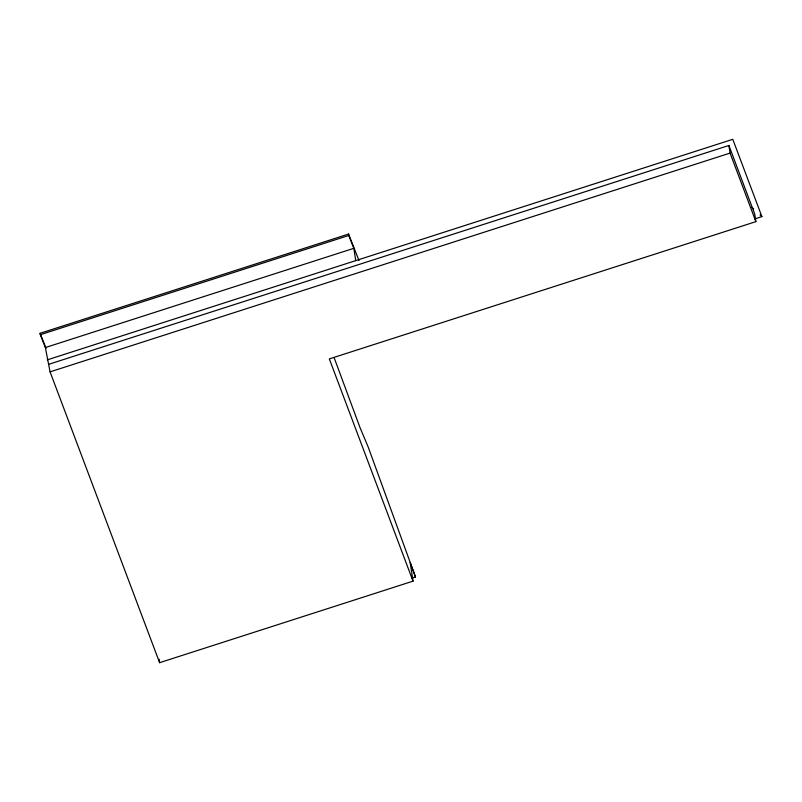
<?xml version="1.0" encoding="UTF-8"?>
<svg xmlns="http://www.w3.org/2000/svg" width="802" height="802" viewBox="0 0 802 802"><rect width="100%" height="100%" fill="white"/><g stroke="black" fill="none" stroke-linecap="round" stroke-linejoin="round"><path stroke-width="1.2" d="M411.917 578.122L415.486 576.979L410.173 562.463L413.03 581.149L159.608 662.683L50.075 371.867L45.373 347.557L40.321 334.715L40.1 333.291L348.559 234.054L358.995 260.54M40.321 334.715L348.78 235.477L348.559 234.054M45.373 347.557L353.832 248.319L348.78 235.477M47.258 359.877L732.787 139.317L761.9 216.62L754.762 218.926M48.912 364.248L728.898 145.473L754.722 214.024L755.885 221.643L329.321 358.895L413.03 581.149M50.075 371.867L730.071 153.092L728.898 145.473M751.875 207.397L753.7 209.071M760.075 214.946L761.9 216.62M40.1 333.291L46.015 348.309M730.071 153.092L755.885 221.643M334.053 357.461L360.038 427.666L368.238 447.145L415.486 576.979M353.832 248.319L355.717 260.63M159.077 659.184L159.608 662.683"/></g></svg>
